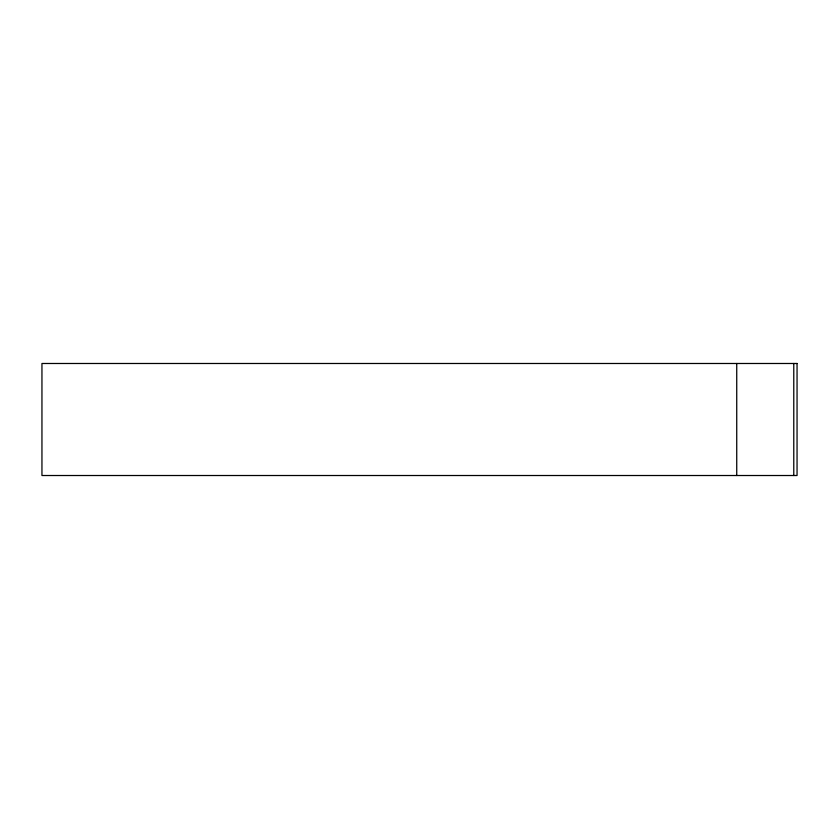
<?xml version="1.0" encoding="UTF-8"?>
<svg xmlns="http://www.w3.org/2000/svg" width="839" height="839" viewBox="0 0 839 839"><rect width="100%" height="100%" fill="white"/><g stroke="black" fill="none" stroke-linecap="round" stroke-linejoin="round"><path stroke-width="1.26" d="M793.778 363.486L793.778 475.514M736.736 363.486L736.736 475.514M797.05 363.486L41.95 363.486L41.95 475.514L797.05 475.514L797.05 363.486"/></g></svg>
